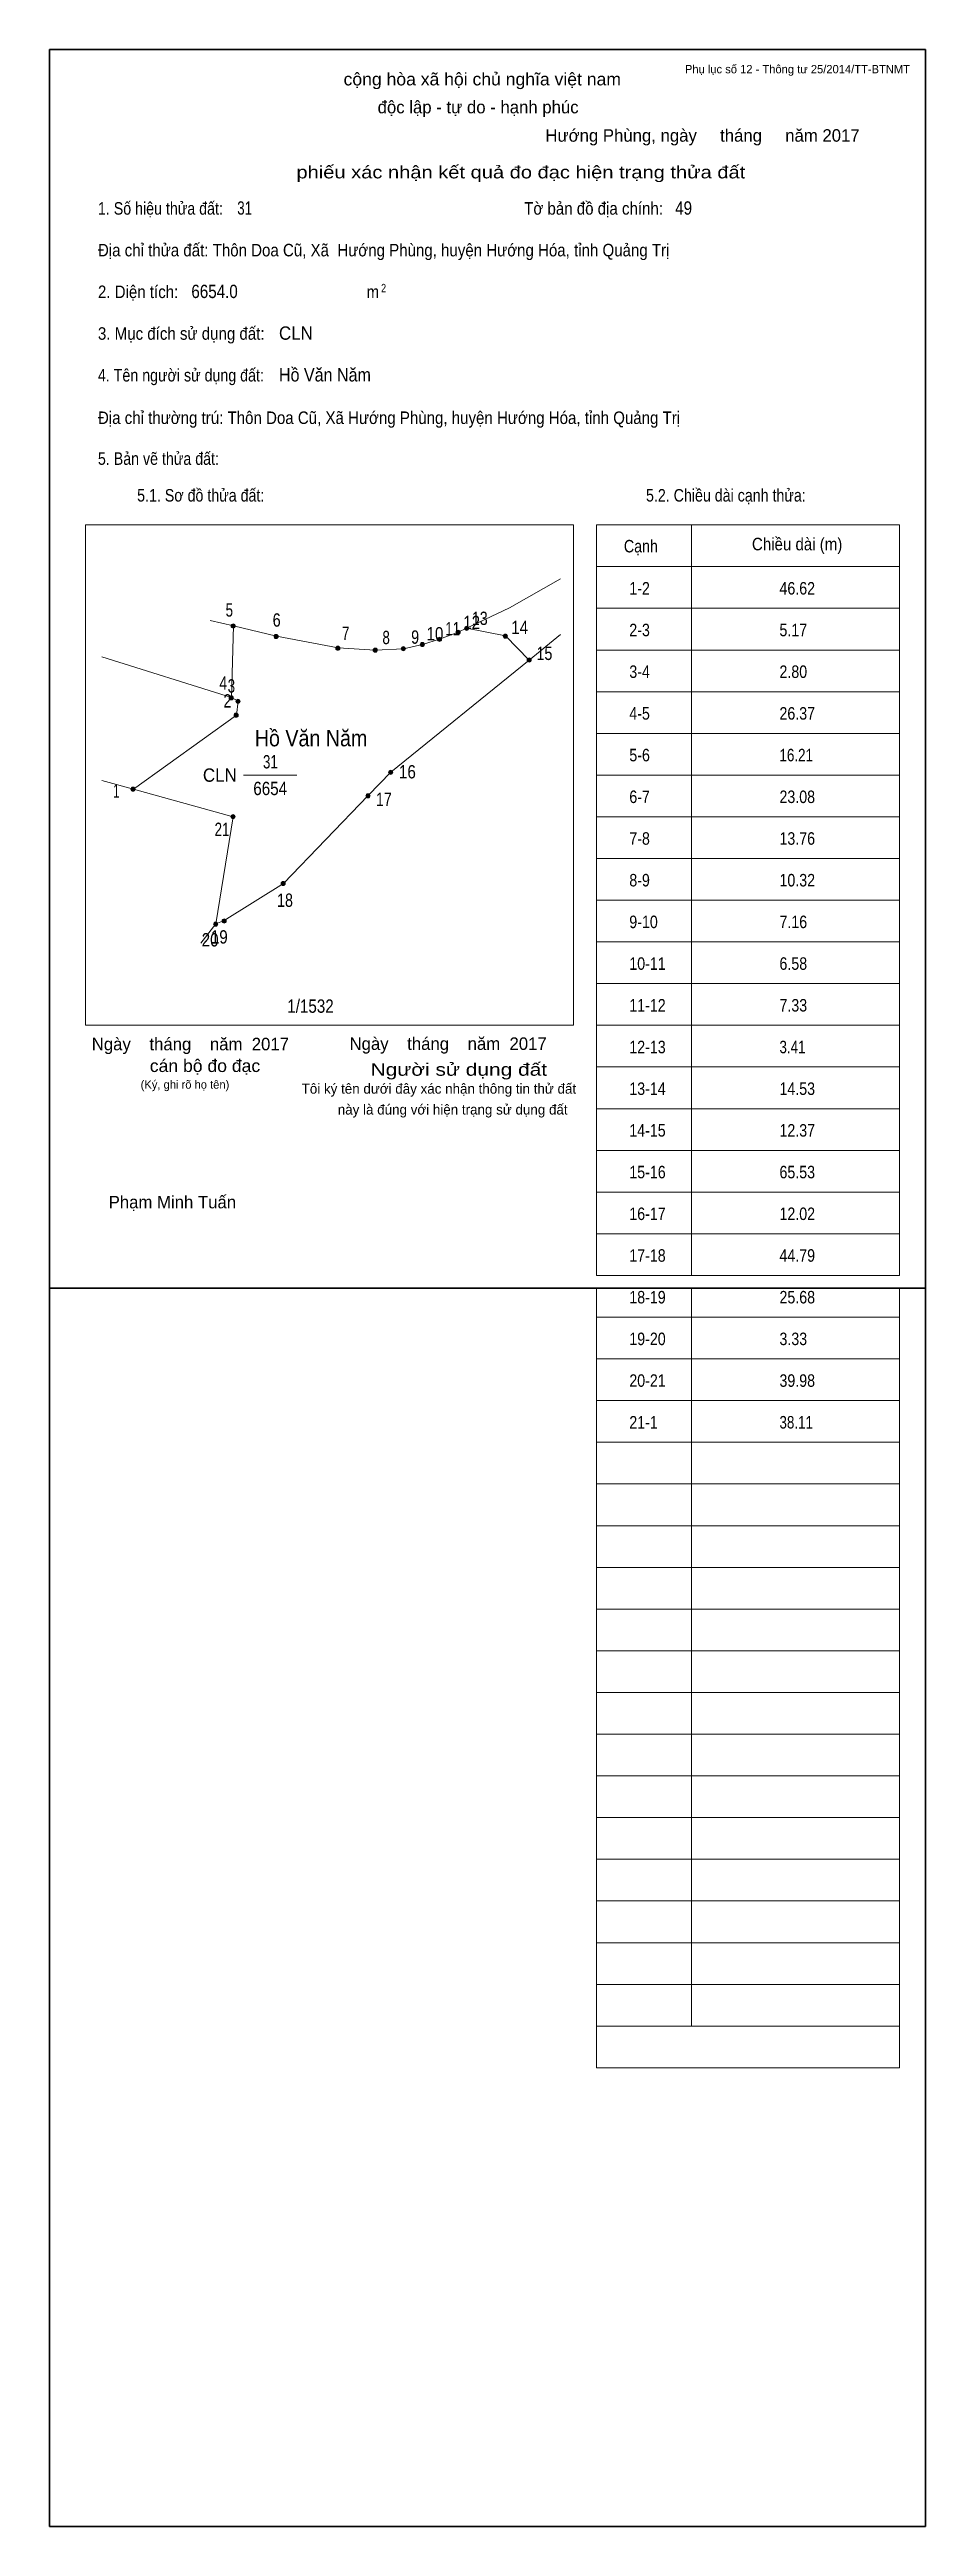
# Model space of a CAD drawing. Header units: centimetres. Extents: x 0 to 21, y -29.7 to 29.7.
import ezdxf
from ezdxf.enums import TextEntityAlignment as Align

# ---------------------------------------------------------------- set-up
doc = ezdxf.new("R2010")
doc.units = ezdxf.units.CM
doc.header["$LTSCALE"] = 0.12
for name, color, linetype in [('2', 7, 'Continuous'), ('30', 7, 'Continuous'), ('34', 7, 'Continuous')]:
    doc.layers.add(name, color=color, linetype=linetype)
for name, color, linetype, lineweight in [('32', 7, 'Continuous', 13), ('33', 7, 'Continuous', 13), ('6', 7, 'Continuous', 13), ('63', 7, 'Continuous', 13)]:
    doc.layers.add(name, color=color, linetype=linetype, lineweight=lineweight)

msp = doc.modelspace()

# ---------------------------------------------------------------- hatches: boundary and pattern name
at = {"layer": '32'}
for points in [[(4.4534, 15.8751, 1), (4.3534, 15.8751, 1)], [(5.4815, 15.6238, 1), (5.3815, 15.6238, 1)], [(8.9886, 15.4305, 1), (8.8886, 15.4305, 1)], [(9.3992, 15.5565, 1), (9.2992, 15.5565, 1)], [(9.8477, 15.723, 1), (9.7477, 15.723, 1)], [(10.0487, 15.8189, 1), (9.9487, 15.8189, 1)], [(10.9789, 15.6329, 1), (10.8789, 15.6329, 1)], [(6.9619, 15.3431, 1), (6.8619, 15.3431, 1)], [(7.8587, 15.2967, 1), (7.7587, 15.2967, 1)], [(8.5317, 15.3313, 1), (8.4317, 15.3313, 1)], [(11.55, 15.0617, 1), (11.45, 15.0617, 1)], [(4.4051, 14.1544, 1), (4.3051, 14.1544, 1)], [(4.5226, 13.7354, 1), (4.4226, 13.7354, 1)], [(4.567, 14.0702, 1), (4.467, 14.0702, 1)], [(2.05, 11.9612, 1), (1.95, 11.9612, 1)], [(8.2282, 12.3666, 1), (8.1282, 12.3666, 1)], [(4.4488, 11.302, 1), (4.3488, 11.302, 1)], [(7.6832, 11.8026, 1), (7.5832, 11.8026, 1)], [(5.6512, 9.7008, 1), (5.5512, 9.7008, 1)], [(4.033, 8.7256, 1), (3.933, 8.7256, 1)], [(4.236, 8.8026, 1), (4.136, 8.8026, 1)]]:
    msp.add_hatch(color=256, dxfattribs=at).paths.add_polyline_path(points)

# ---------------------------------------------------------------- linework, layer by layer
for centre in [(4.4034, 15.8751), (5.4315, 15.6238), (8.9386, 15.4305), (9.3492, 15.5565), (9.7977, 15.723), (9.9987, 15.8189), (10.9289, 15.6329), (6.9119, 15.3431), (7.8087, 15.2967), (8.4817, 15.3313), (11.5, 15.0617), (4.3551, 14.1544), (4.4726, 13.7354), (4.517, 14.0702), (2, 11.9612), (8.1782, 12.3666), (4.3988, 11.302), (7.6332, 11.8026), (5.6012, 9.7008), (3.983, 8.7256), (4.186, 8.8026)]:
    msp.add_circle(centre, 0.05, dxfattribs=at)
at = {"layer": '33'}
msp.add_line((4.65, 12.3), (5.93, 12.3), dxfattribs=at)
at = {"layer": '6'}
for p, q in [((3.85, 16.01), (4.41, 15.88)), ((4.36, 14.16), (4.41, 15.88)), ((12.25, 15.67), (11.5, 15.06)), ((4.36, 14.16), (1.25, 15.14)), ((1.25, 12.17), (2.01, 11.96)), ((2.01, 11.96), (4.4, 11.3)), ((4.4, 11.3), (3.99, 8.73)), ((7.64, 11.81), (5.61, 9.7)), ((3.99, 8.73), (3.63, 8.27))]:
    msp.add_line(p, q, dxfattribs=at)
for points in [[(10, 15.82), (11.03, 16.31), (12.25, 17.01)], [(4.41, 15.88), (5.44, 15.63), (6.92, 15.35), (7.81, 15.3), (8.49, 15.33), (8.94, 15.43), (9.35, 15.56), (9.8, 15.73), (10, 15.82)], [(11.5, 15.06), (10.93, 15.64), (10, 15.82)], [(11.5, 15.06), (8.18, 12.37), (7.64, 11.81)], [(4.36, 14.16), (4.52, 14.07), (4.48, 13.74), (2.01, 11.96)], [(3.99, 8.73), (4.19, 8.81), (5.61, 9.7)]]:
    msp.add_lwpolyline(points, dxfattribs=at)
at = {"layer": '63'}
for p, q in [((0.86, 18.3), (12.56, 18.3)), ((0.86, 6.3), (0.86, 18.3)), ((12.56, 6.3), (12.56, 18.3)), ((13.11, 18.3), (20.38, 18.3)), ((13.11, 0.3), (13.11, 18.3)), ((15.39, 0.3), (15.39, 18.3)), ((20.38, 0.3), (20.38, 18.3)), ((13.11, 17.3), (20.38, 17.3)), ((13.11, 16.3), (20.38, 16.3)), ((13.11, 15.3), (20.38, 15.3)), ((13.11, 14.3), (20.38, 14.3)), ((13.11, 13.3), (20.38, 13.3)), ((13.11, 12.3), (20.38, 12.3)), ((13.11, 11.3), (20.38, 11.3)), ((13.11, 10.3), (20.38, 10.3)), ((13.11, 9.3), (20.38, 9.3)), ((13.11, 8.3), (20.38, 8.3)), ((13.11, 7.3), (20.38, 7.3)), ((0.86, 6.3), (12.56, 6.3)), ((13.11, 6.3), (20.38, 6.3)), ((13.11, 5.3), (20.38, 5.3)), ((13.11, 4.3), (20.38, 4.3)), ((13.11, 3.3), (20.38, 3.3)), ((13.11, 2.3), (20.38, 2.3)), ((13.11, 1.3), (20.38, 1.3)), ((13.11, 0.3), (20.38, 0.3)), ((13.11, -18.7), (13.11, 0)), ((15.39, -17.7), (15.39, 0)), ((20.38, -18.7), (20.38, 0)), ((13.11, -0.7), (20.38, -0.7)), ((13.11, -0.7), (20.38, -0.7)), ((13.11, -1.7), (20.38, -1.7)), ((13.11, -2.7), (20.38, -2.7)), ((13.11, -3.7), (20.38, -3.7)), ((13.11, -4.7), (20.38, -4.7)), ((13.11, -5.7), (20.38, -5.7)), ((13.11, -6.7), (20.38, -6.7)), ((13.11, -7.7), (20.38, -7.7)), ((13.11, -8.7), (20.38, -8.7)), ((13.11, -9.7), (20.38, -9.7)), ((13.11, -10.7), (20.38, -10.7)), ((13.11, -11.7), (20.38, -11.7)), ((13.11, -12.7), (20.38, -12.7)), ((13.11, -13.7), (20.38, -13.7)), ((13.11, -14.7), (20.38, -14.7)), ((13.11, -15.7), (20.38, -15.7)), ((13.11, -16.7), (20.38, -16.7)), ((13.11, -17.7), (20.38, -17.7)), ((13.11, -18.7), (20.38, -18.7))]:
    msp.add_line(p, q, dxfattribs=at)
at = {"layer": '63', "lineweight": 35}
for points in [[(0, 0), (0, 29.7), (21, 29.7), (21, 0)], [(0, -29.7), (0, 0), (21, 0), (21, -29.7)]]:
    msp.add_lwpolyline(points, close=True, dxfattribs=at)

# ---------------------------------------------------------------- texts
at = {"layer": '2', "width": 0.9}
msp.add_text('Hồ Văn Năm', height=0.3916, dxfattribs=at).set_placement((6.27, 12.99), align=Align.CENTER)
at = {"layer": '30'}
for s, height, width, p in [('1-2', 0.3, 0.85, (13.9, 16.63)), ('46.62', 0.3, 0.85, (17.5, 16.63)), ('2-3', 0.3, 0.85, (13.9, 15.63)), ('5.17', 0.3, 0.85, (17.5, 15.63)), ('3-4', 0.3, 0.85, (13.9, 14.63)), ('2.80', 0.3, 0.85, (17.5, 14.63)), ('4-5', 0.3, 0.85, (13.9, 13.63)), ('26.37', 0.3, 0.85, (17.5, 13.63)), ('5-6', 0.3, 0.85, (13.9, 12.63)), ('16.21', 0.3, 0.8, (17.5, 12.63)), ('6-7', 0.3, 0.85, (13.9, 11.63)), ('23.08', 0.3, 0.85, (17.5, 11.63)), ('7-8', 0.3, 0.85, (13.9, 10.63)), ('13.76', 0.3, 0.85, (17.5, 10.63)), ('8-9', 0.3, 0.85, (13.9, 9.63)), ('10.32', 0.3, 0.85, (17.5, 9.63)), ('9-10', 0.3, 0.85, (13.9, 8.63)), ('7.16', 0.3, 0.85, (17.5, 8.63)), ('10-11', 0.3, 0.85, (13.9, 7.63)), ('6.58', 0.3, 0.85, (17.5, 7.63)), ('1/1532', 0.32, 0.85, (5.7, 6.6)), ('11-12', 0.3, 0.85, (13.9, 6.63)), ('7.33', 0.3, 0.85, (17.5, 6.63)), ('12-13', 0.3, 0.85, (13.9, 5.63)), ('3.41', 0.3, 0.8, (17.5, 5.63)), ('13-14', 0.3, 0.85, (13.9, 4.63)), ('14.53', 0.3, 0.85, (17.5, 4.63)), ('14-15', 0.3, 0.85, (13.9, 3.63)), ('12.37', 0.3, 0.85, (17.5, 3.63)), ('15-16', 0.3, 0.85, (13.9, 2.63)), ('65.53', 0.3, 0.85, (17.5, 2.63)), ('16-17', 0.3, 0.85, (13.9, 1.63)), ('12.02', 0.3, 0.85, (17.5, 1.63)), ('17-18', 0.3, 0.85, (13.9, 0.63)), ('44.79', 0.3, 0.85, (17.5, 0.63)), ('18-19', 0.3, 0.85, (13.9, -0.37)), ('25.68', 0.3, 0.85, (17.5, -0.37)), ('19-20', 0.3, 0.85, (13.9, -1.37)), ('3.33', 0.3, 0.85, (17.5, -1.37)), ('20-21', 0.3, 0.85, (13.9, -2.37)), ('39.98', 0.3, 0.85, (17.5, -2.37)), ('21-1', 0.3, 0.85, (13.9, -3.37)), ('38.11', 0.3, 0.8, (17.5, -3.37))]:
    msp.add_text(s, height=height, dxfattribs=dict(at, width=width)).set_placement(p)
at = {"layer": '32'}
for s, width, p in [('5', 0.75, (4.31, 16.1)), ('6', 0.8, (5.445, 15.86)), ('12', 0.85, (10.12, 15.8)), ('13', 0.8, (10.315, 15.9)), ('7', 0.75, (7.1, 15.54)), ('8', 0.75, (8.07, 15.44)), ('9', 0.8, (8.765, 15.45)), ('10', 0.85, (9.24, 15.53)), ('11', 0.75, (9.665, 15.65)), ('14', 0.85, (11.27, 15.68)), ('15', 0.8, (11.865, 15.06)), ('4', 0.8, (4.165, 14.35)), ('3', 0.75, (4.36, 14.28)), ('2', 0.8, (4.265, 13.92)), ('16', 0.85, (8.58, 12.22)), ('1', 0.65, (1.6, 11.76)), ('17', 0.8, (8.015, 11.56)), ('21', 0.75, (4.135, 10.84)), ('18', 0.8, (5.645, 9.14)), ('20', 0.85, (3.85, 8.19)), ('19', 0.85, (4.07, 8.26))]:
    msp.add_text(s, height=0.32, dxfattribs=dict(at, width=width)).set_placement(p, align=Align.CENTER)
at = {"layer": '33'}
for s, width, p in [('31', 0.75, (5.295, 12.46)), ('6654', 0.85, (5.29, 11.82))]:
    msp.add_text(s, height=0.32, dxfattribs=dict(at, width=width)).set_placement(p, align=Align.CENTER)
at = {"layer": '33', "width": 0.95}
msp.add_text('CLN', height=0.32, dxfattribs=at).set_placement((4.49, 12.14), align=Align.RIGHT)
at = {"layer": '34'}
for s, width, p in [('31', 0.75, (4.5, 25.74)), ('49', 0.85, (15, 25.74)), ('6654.0', 0.85, (3.4, 23.74)), ('CLN', 0.95, (5.5, 22.74)), ('Hồ Văn Năm', 0.9, (5.5, 21.74))]:
    msp.add_text(s, height=0.32, dxfattribs=dict(at, width=width)).set_placement(p)
at = {"layer": '63', "width": 1.05}
msp.add_text('cộng hòa xã hội chủ nghĩa việt nam', height=0.3, dxfattribs=at).set_placement((10.375, 28.84), align=Align.CENTER)
at = {"layer": '63'}
for s, height, p in [('Phụ lục số 12 - Thông tư 25/2014/TT-BTNMT', 0.2, (20.63, 29.13)), ('Ngày    tháng    năm  2017', 0.3, (5.74, 5.7)), ('Ngày    tháng    năm  2017', 0.3, (11.92, 5.71)), ('(Ký, ghi rõ họ tên)', 0.2, (4.31, 4.78))]:
    msp.add_text(s, height=height, dxfattribs=at).set_placement(p, align=Align.RIGHT)
for s, height, p in [('độc lập - tự do - hạnh phúc', 0.3, (10.275, 28.17)), ('Hướng Phùng, ngày     tháng     năm 2017', 0.3, (15.655, 27.49)), ('Tôi ký tên dưới đây xác nhận thông tin thử đất', 0.24, (9.335, 4.66)), ('này là đúng với hiện trạng sử dụng đất', 0.24, (9.665, 4.16)), ('Phạm Minh Tuấn', 0.3, (2.945, 1.91))]:
    msp.add_text(s, height=height, dxfattribs=at).set_placement(p, align=Align.CENTER)
for s, width, p in [('phiếu xác nhận kết quả đo đạc hiện trạng thửa đất', 1.2, (16.68, 26.61)), ('cán bộ đo đạc', 1.05, (5.05, 5.18)), ('Người sử dụng đất', 1.25, (11.93, 5.09))]:
    msp.add_text(s, height=0.3, dxfattribs=dict(at, width=width)).set_placement(p, align=Align.RIGHT)
for s, height, width, p in [('1. Số hiệu thửa đất:', 0.3, 0.85, (1.16, 25.74)), ('Tờ bản đồ địa chính:', 0.3, 0.9, (11.38, 25.74)), ('Địa chỉ thửa đất: Thôn Doa Cũ, Xã  Hướng Phùng, huyện Hướng Hóa, tỉnh Quảng Trị', 0.3, 0.9, (1.16, 24.74)), ('2. Diện tích:', 0.3, 0.9, (1.16, 23.74)), ('m', 0.3, 0.9, (7.6, 23.74)), ('2', 0.2, 0.8, (7.95, 23.88)), ('3. Mục đích sử dụng đất:', 0.3, 0.9, (1.16, 22.74)), ('4. Tên người sử dụng đất:', 0.3, 0.85, (1.16, 21.74)), ('Địa chỉ thường trú: Thôn Doa Cũ, Xã Hướng Phùng, huyện Hướng Hóa, tỉnh Quảng Trị', 0.3, 0.9, (1.16, 20.72)), ('5. Bản vẽ thửa đất:', 0.3, 0.85, (1.16, 19.74)), ('5.1. Sơ đồ thửa đất:', 0.3, 0.85, (2.1, 18.86)), ('5.2. Chiều dài cạnh thửa:', 0.3, 0.85, (14.3, 18.86)), ('Cạnh', 0.3, 0.85, (13.77, 17.64)), ('Chiều dài (m)', 0.3, 0.9, (16.84, 17.69))]:
    msp.add_text(s, height=height, dxfattribs=dict(at, width=width)).set_placement(p)

doc.saveas('drawing.dxf')
